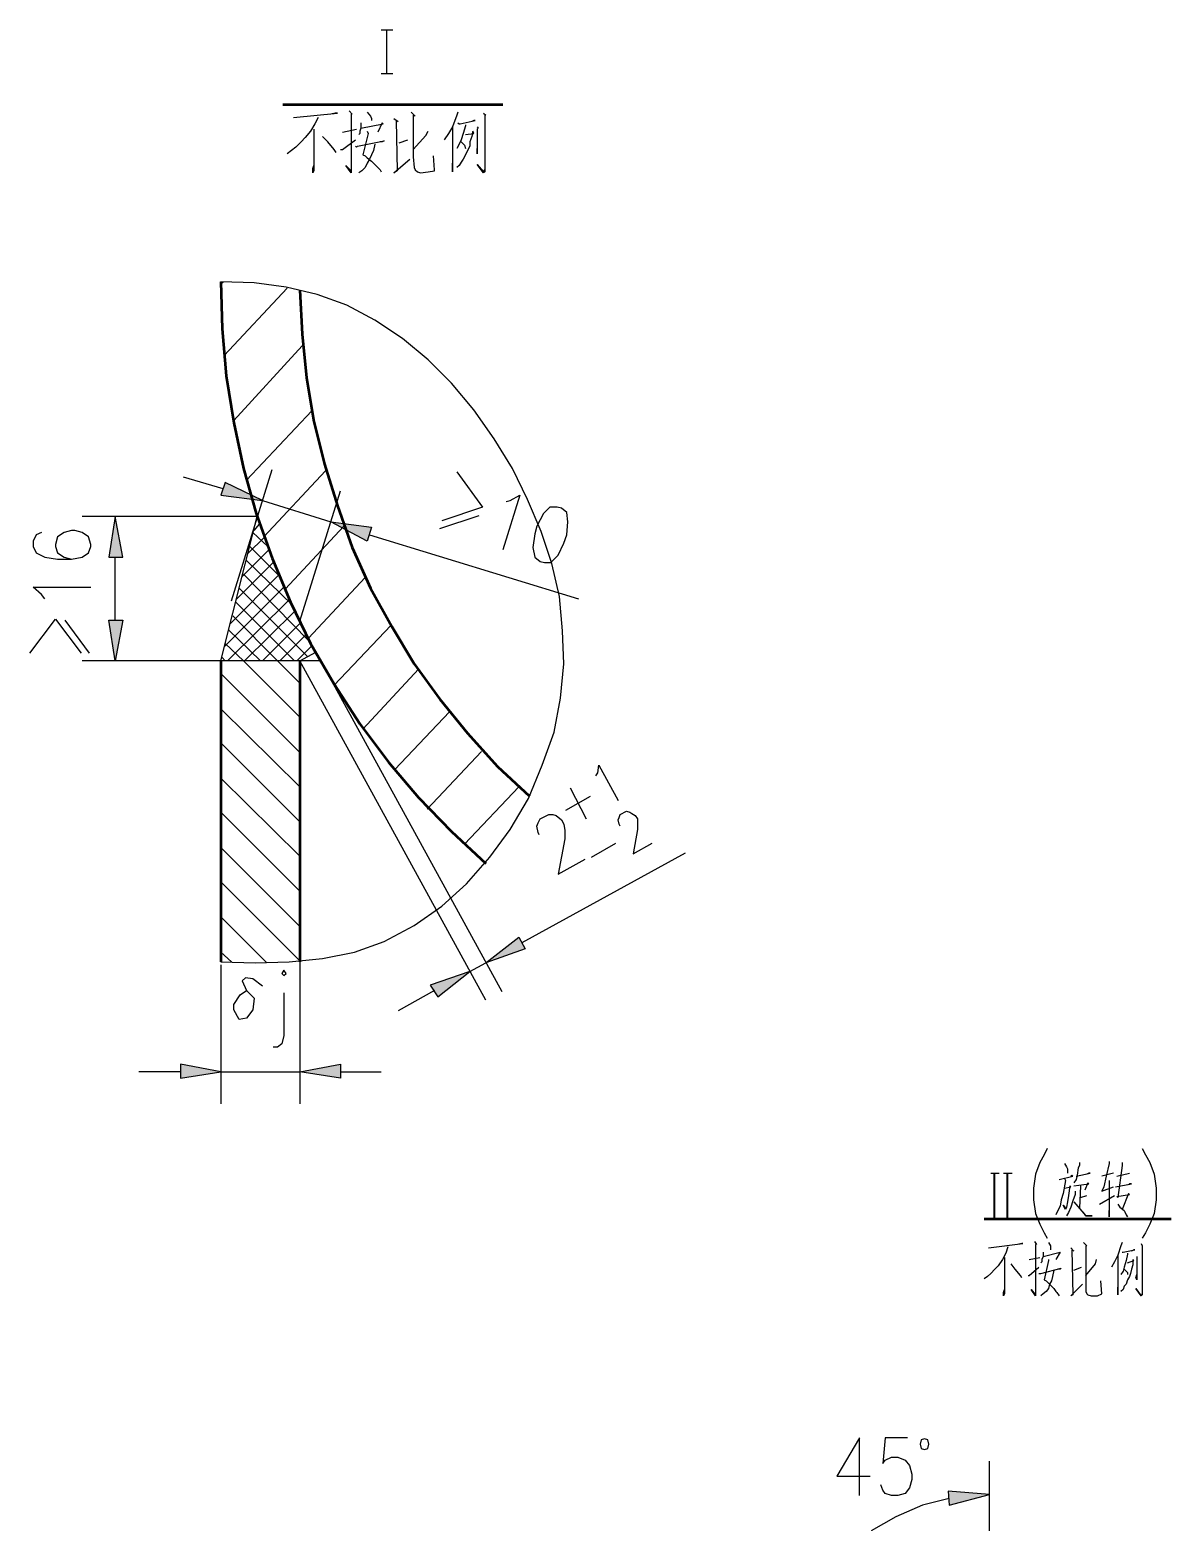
# Model space of a CAD drawing. Header units: millimetres. Extents: x -830 to 4759, y -3917 to 4295.
# Drawn here: x 1970 to 2667, y -495 to 416 of the extents above; entities that cross this region are included whole.
import ezdxf

# ---------------------------------------------------------------- set-up
doc = ezdxf.new("R2010")
doc.units = ezdxf.units.MM
doc.layers.add('1', color=7, linetype='Continuous')

msp = doc.modelspace()

# ---------------------------------------------------------------- hatches: boundary and pattern name
h = msp.add_hatch(color=0)
h.dxf.hatch_style = 2
h.paths.add_polyline_path([(2089.2, 140.12), (2086.59, 132.3), (2112, 129.04)])
h = msp.add_hatch(color=0)
h.dxf.hatch_style = 2
h.paths.add_polyline_path([(2018.17, 94.51), (2026.64, 94.51), (2022.08, 119.27)])
h = msp.add_hatch(color=0)
h.dxf.hatch_style = 2
h.paths.add_polyline_path([(2178.47, 112.75), (2175.86, 104.28), (2153.71, 116.01)])
h = msp.add_hatch(color=0)
h.dxf.hatch_style = 2
h.paths.add_polyline_path([(2018.17, 56.06), (2026.64, 56.06), (2022.08, 31.3)])
h = msp.add_hatch(color=0)
h.dxf.hatch_style = 2
h.paths.add_polyline_path([(2268.39, -137.46), (2272.3, -144.63), (2248.19, -153.1)])
h = msp.add_hatch(color=0)
h.dxf.hatch_style = 2
h.paths.add_polyline_path([(2214.31, -166.78), (2218.87, -173.95), (2238.41, -158.31)])
h = msp.add_hatch(color=0)
h.dxf.hatch_style = 2
h.paths.add_polyline_path([(2061.83, -215), (2061.83, -223.47), (2086.59, -219.56)])
h = msp.add_hatch(color=0)
h.dxf.hatch_style = 2
h.paths.add_polyline_path([(2159.57, -215), (2159.57, -223.47), (2134.81, -219.56)])
h = msp.add_hatch(color=0)
h.dxf.hatch_style = 2
h.paths.add_polyline_path([(2530.33, -475.64), (2530.98, -484.11), (2555.74, -477.6)])

# ---------------------------------------------------------------- linework, layer by layer
at = {"layer": '1', "color": 0, "lineweight": 25}
for points in [[(2184.33, 416.4), (2191.5, 416.4)], [(2187.59, 416.4), (2187.59, 389.68)], [(2184.33, 389.68), (2191.5, 389.68)], [(2130.9, 362.97), (2157.62, 365.57), (2156.31, 365.57), (2153.71, 364.92)], [(2164.78, 366.88), (2166.74, 364.92), (2166.09, 364.92), (2166.09, 331.69), (2166.09, 330.39), (2166.09, 329.08), (2162.83, 333.64), (2166.09, 330.39)], [(2175.86, 366.22), (2177.82, 363.62), (2178.47, 362.31), (2178.47, 361.01)], [(2202.58, 366.22), (2205.18, 363.62), (2203.88, 364.27), (2203.88, 357.75), (2203.88, 351.24), (2203.88, 344.72), (2203.88, 340.16), (2203.88, 338.86), (2204.53, 332.34), (2205.18, 331.04), (2206.49, 329.73), (2208.44, 329.08), (2213, 329.73), (2216.91, 330.39), (2216.91, 331.04), (2216.26, 339.51)], [(2231.25, 366.22), (2230.6, 364.27), (2227.99, 357.1), (2225.38, 353.19), (2222.78, 349.28)], [(2246.89, 365.57), (2248.19, 364.27), (2247.54, 364.27), (2247.54, 332.34), (2247.54, 331.69), (2247.54, 329.73), (2246.89, 329.08), (2242.98, 334.3), (2246.89, 329.73), (2247.54, 331.04)], [(2145.89, 362.97), (2143.93, 359.06), (2141.33, 354.5), (2138.07, 350.59), (2135.46, 347.98), (2132.2, 344.72), (2129.6, 342.77), (2126.99, 340.81)], [(2143.28, 355.8), (2143.28, 353.84), (2143.28, 330.39), (2142.63, 329.08), (2142.63, 331.69), (2143.28, 333.64)], [(2160.87, 353.84), (2169.34, 355.8)], [(2171.95, 359.71), (2171.95, 356.45), (2171.3, 354.5), (2171.3, 353.19), (2170.65, 352.54)], [(2171.95, 356.45), (2185.63, 359.06), (2184.98, 359.71), (2182.38, 353.84)], [(2192.15, 362.31), (2194.76, 360.36), (2193.45, 361.01), (2194.11, 330.39), (2192.15, 329.08), (2201.92, 337.55)], [(2227.99, 357.1), (2227.99, 329.73), (2227.99, 331.69), (2227.99, 332.34), (2227.99, 334.95)], [(2235.81, 358.41), (2235.81, 357.75), (2234.5, 353.19), (2233.2, 349.28), (2231.9, 346.68), (2230.6, 344.07)], [(2231.25, 359.71), (2231.9, 359.06), (2232.55, 359.06), (2241.67, 361.01), (2241.02, 361.01), (2239.72, 360.36)], [(2242.98, 357.1), (2243.63, 356.45), (2242.98, 355.8), (2242.98, 340.81), (2242.98, 342.12), (2242.98, 344.07)], [(2156.96, 341.46), (2155.66, 343.42), (2151.75, 347.98), (2148.49, 351.24)], [(2159.57, 343.42), (2160.87, 343.42), (2168.69, 349.28)], [(2168.69, 345.37), (2169.34, 344.72), (2170, 345.37), (2186.29, 348.63), (2184.98, 347.98), (2183.68, 347.98)], [(2180.42, 346.68), (2179.77, 342.77), (2178.47, 340.16), (2177.16, 337.55), (2175.86, 334.95), (2174.56, 332.34), (2172.6, 330.39), (2170.65, 329.08)], [(2175.86, 354.5), (2176.51, 353.19), (2173.25, 340.16), (2174.56, 339.51), (2175.86, 338.21), (2178.47, 336.25), (2180.42, 334.3), (2182.38, 332.34), (2183.68, 331.04), (2184.33, 329.73)], [(2195.41, 347.33), (2200.62, 349.28)], [(2203.88, 343.42), (2211.7, 351.89), (2213, 354.5)], [(2235.81, 352.54), (2241.02, 353.19), (2240.37, 354.5), (2239.72, 351.24), (2238.41, 347.98), (2238.41, 345.37), (2237.11, 342.77), (2235.81, 340.16), (2234.5, 337.55), (2233.2, 335.6), (2231.9, 333.64), (2230.6, 332.34)], [(2233.2, 347.98), (2235.16, 346.02), (2235.81, 344.07)], [(2086.59, -152.45), (2107.44, -153.1), (2128.29, -152.45), (2148.49, -150.49), (2168.04, -146.58), (2186.29, -140.07), (2204.53, -130.29), (2221.47, -118.57), (2236.46, -104.88), (2250.79, -88.59), (2263.18, -71.65), (2274.25, -52.75), (2282.72, -32.55), (2289.89, -12.36), (2293.8, 8.5), (2295.76, 29.35), (2295.1, 49.55), (2293.15, 70.4), (2288.59, 90.6), (2282.07, 110.15), (2273.6, 129.69), (2264.48, 148.59), (2253.4, 166.83), (2241.02, 184.43), (2227.34, 200.72), (2213, 215.05), (2197.36, 228.09), (2180.42, 239.16), (2163.48, 248.28), (2145.24, 254.8), (2126.34, 259.36), (2106.79, 261.97), (2086.59, 262.62)], [(2086.59, 261.32), (2087.89, 262.62)], [(2088.55, 217.66), (2126.99, 258.71)], [(2094.41, 177.91), (2136.11, 223.52)], [(2102.23, 141.42), (2141.98, 183.78)], [(2093.11, 67.79), (2117.87, 147.94)], [(2112.66, 106.89), (2150.45, 147.29)], [(2230.6, 146.64), (2246.23, 125.13), (2221.47, 116.66)], [(2087.89, 136.21), (2063.79, 143.38)], [(2089.2, 140.12), (2086.59, 132.3), (2112, 129.04), (2089.2, 140.12)], [(2112, 129.04), (2153.71, 116.01)], [(2134.81, 55.41), (2159.57, 134.91)], [(2260.57, 128.39), (2263.18, 129.04), (2269.04, 132.3), (2258.61, 99.07)], [(2108.75, 119.27), (2001.88, 119.27)], [(2018.17, 94.51), (2026.64, 94.51), (2022.08, 119.27), (2018.17, 94.51)], [(2086.59, 31.3), (2108.75, 119.27)], [(2220.17, 112.1), (2244.28, 119.92)], [(2291.85, 125.13), (2287.28, 125.13), (2283.37, 121.22), (2279.47, 113.4), (2278.16, 108.84), (2276.86, 100.37), (2278.16, 94.51), (2281.42, 91.9), (2284.03, 91.25), (2287.94, 91.25), (2292.5, 95.81), (2295.76, 102.98), (2297.71, 108.19), (2298.36, 116.01), (2297.71, 121.87), (2294.45, 124.48), (2291.85, 125.13)], [(1977.12, 109.49), (1973.86, 108.19), (1971.91, 104.28), (1971.91, 101.02), (1973.86, 97.11), (1979.08, 94.51), (1986.9, 93.2), (1995.37, 93.2), (2001.88, 94.51), (2005.79, 97.11), (2007.1, 101.02), (2007.1, 102.33), (2005.79, 106.89), (2001.88, 109.49), (1997.32, 110.8), (1995.37, 110.8), (1990.81, 109.49), (1986.9, 106.89), (1985.59, 102.33), (1985.59, 101.02), (1986.9, 97.11), (1990.81, 94.51), (1995.37, 93.2)], [(2115.26, 101.02), (2106.14, 109.49)], [(2106.79, 110.8), (2110.05, 114.71)], [(2109.4, 117.31), (2108.75, 117.96)], [(2125.69, 74.96), (2161.53, 113.4)], [(2178.47, 112.75), (2175.86, 104.28), (2153.71, 116.01), (2178.47, 112.75)], [(2102.88, 96.46), (2113.31, 106.89)], [(2121.78, 83.43), (2104.18, 101.02)], [(2177.16, 108.19), (2304.88, 69.09)], [(2022.08, 56.06), (2022.08, 94.51)], [(2095.71, 68.44), (2118.52, 91.25)], [(2099.62, 82.78), (2115.91, 99.07)], [(2130.25, 65.19), (2102.23, 92.55)], [(2092.46, 54.11), (2121.78, 83.43)], [(2140.02, 43.68), (2100.28, 84.08)], [(2140.02, 44.99), (2174.56, 82.13)], [(1979.08, 69.09), (1977.12, 71.7), (1971.91, 76.26), (2007.1, 76.26)], [(2088.55, 39.77), (2125.04, 76.26)], [(2139.37, 33.91), (2097.67, 75.61)], [(2090.5, 31.3), (2128.29, 68.44)], [(2131.55, 31.3), (2095.71, 67.14)], [(1969.96, 35.86), (1985.59, 56.71), (2001.23, 35.86)], [(2006.44, 35.86), (1991.46, 56.06)], [(2018.17, 56.06), (2026.64, 56.06), (2022.08, 31.3), (2018.17, 56.06)], [(2121.13, 31.3), (2093.76, 58.67)], [(2100.93, 31.3), (2131.55, 61.28)], [(2110.7, 31.3), (2091.15, 50.2)], [(2112, 31.3), (2134.81, 54.11)], [(2122.43, 31.3), (2138.72, 47.59)], [(2155.66, 16.32), (2190.2, 52.8)], [(2100.28, 31.3), (2089.2, 41.73)], [(2132.86, 31.3), (2141.98, 40.42)], [(2248.19, -175.91), (2134.81, 31.3), (2144.58, 36.51), (2257.96, -170.69)], [(2086.59, 31.3), (2001.88, 31.3)], [(2147.19, 31.3), (2086.59, 31.3)], [(2089.2, 31.3), (2087.24, 33.26)], [(2134.81, -3.23), (2100.28, 31.3)], [(2134.81, 17.62), (2121.13, 31.3)], [(2134.81, -24.74), (2086.59, 23.48)], [(2173.25, -10.4), (2207.14, 26.09)], [(2134.81, -45.59), (2086.59, 1.98)], [(2192.8, -35.16), (2226.03, 0.03)], [(2134.81, -67.09), (2086.59, -18.87)], [(2212.35, -59.27), (2245.58, -24.08)], [(2315.3, -39.07), (2316.61, -37.12), (2317.26, -32.55), (2328.99, -54.06)], [(2134.81, -87.94), (2086.59, -40.37)], [(2235.16, -80.77), (2268.39, -45.59)], [(2297.06, -59.92), (2312.05, -51.45)], [(2299.66, -46.24), (2309.44, -65.13)], [(2134.81, -109.44), (2086.59, -61.23)], [(2280.77, -74.91), (2280.12, -73.61), (2279.47, -69.7), (2280.12, -67.74), (2281.42, -65.13), (2286.63, -62.53), (2289.24, -62.53), (2291.19, -63.18), (2294.45, -65.79), (2295.76, -68.39), (2296.41, -72.3), (2296.41, -77.52), (2292.5, -99.02), (2308.79, -89.9)], [(2330.29, -69.7), (2329.64, -68.39), (2328.99, -65.79), (2329.64, -64.48), (2330.29, -62.53), (2334.2, -60.57), (2336.15, -61.23), (2337.46, -61.88), (2339.41, -63.18), (2340.72, -65.13), (2340.72, -67.74), (2340.72, -71.65), (2338.11, -86.64), (2349.84, -80.12)], [(2312.7, -88.59), (2327.68, -80.12)], [(2134.81, -130.95), (2086.59, -82.73)], [(2270.34, -140.72), (2370.04, -85.99)], [(2134.81, -151.8), (2086.59, -103.58)], [(2114.61, -153.1), (2086.59, -125.08)], [(2268.39, -137.46), (2272.3, -144.63), (2248.19, -153.1), (2268.39, -137.46)], [(2093.11, -152.45), (2086.59, -146.58)], [(2086.59, -154.4), (2086.59, -239.11)], [(2134.81, -148.54), (2134.81, -239.11)], [(2238.41, -158.31), (2248.19, -153.1)], [(2112, -167.44), (2106.14, -162.87), (2101.58, -162.22), (2099.62, -164.18), (2102.23, -170.04), (2106.79, -174.6), (2106.14, -181.77), (2102.23, -186.98), (2097.67, -187.64), (2094.41, -181.77), (2094.41, -178.51), (2098.32, -172.65), (2102.23, -170.04)], [(2123.73, -159.62), (2125.04, -160.92), (2126.34, -159.62), (2125.04, -157.66), (2123.73, -159.62)], [(2214.31, -166.78), (2218.87, -173.95), (2238.41, -158.31), (2214.31, -166.78)], [(2125.04, -171.35), (2125.04, -197.41), (2123.73, -202.62), (2121.13, -204.58), (2118.52, -204.58)], [(2216.91, -170.04), (2194.76, -182.42)], [(2061.83, -215), (2061.83, -223.47), (2086.59, -219.56), (2061.83, -215)], [(2159.57, -215), (2159.57, -223.47), (2134.81, -219.56), (2159.57, -215)], [(2061.83, -219.56), (2036.42, -219.56)], [(2086.59, -219.56), (2134.81, -219.56)], [(2159.57, -219.56), (2184.33, -219.56)], [(2590.93, -266.48), (2588.98, -270.39), (2586.37, -274.95), (2583.76, -282.12), (2582.46, -290.59), (2582.46, -297.76), (2583.76, -306.23), (2586.37, -312.74), (2588.98, -317.96), (2590.93, -321.21)], [(2648.92, -266.48), (2650.88, -270.39), (2653.48, -274.95), (2656.09, -282.12), (2657.39, -290.59), (2657.39, -297.76), (2656.09, -306.23), (2653.48, -312.74), (2650.88, -317.96), (2648.92, -321.21)], [(2556.4, -281.47), (2561.61, -281.47)], [(2558.35, -281.47), (2558.35, -309.48)], [(2559, -309.48), (2559, -281.47)], [(2564.21, -281.47), (2569.43, -281.47)], [(2566.17, -281.47), (2566.17, -309.48)], [(2566.82, -309.48), (2566.82, -281.47)], [(2601.36, -275.6), (2602.66, -277.56), (2603.31, -278.86), (2603.31, -281.47)], [(2610.48, -274.95), (2610.48, -276.9), (2609.83, -278.21), (2609.17, -282.77), (2608.52, -285.38), (2607.22, -287.33)], [(2608.52, -283.42), (2616.99, -281.47), (2616.34, -281.47), (2615.04, -282.12)], [(2628.72, -274.3), (2628.72, -275.6), (2626.77, -283.42), (2625.46, -289.94), (2624.16, -292.54), (2631.33, -289.94)], [(2631.33, -281.47), (2624.16, -283.42)], [(2636.54, -274.95), (2636.54, -276.9), (2633.94, -296.45), (2633.28, -295.8), (2641.1, -294.5), (2640.45, -293.85), (2636.54, -303.62)], [(2633.28, -283.42), (2641.1, -281.47)], [(2601.36, -284.72), (2602.01, -286.03), (2600.7, -293.85), (2599.4, -297.76), (2598.75, -301.67), (2596.79, -305.58), (2596.14, -306.88)], [(2598.1, -285.38), (2606.57, -283.42), (2605.92, -282.77), (2605.27, -283.42)], [(2601.36, -290.59), (2605.27, -289.94), (2604.61, -289.29), (2603.96, -295.15), (2603.31, -299.06), (2602.66, -302.32), (2602.01, -303.62), (2600.7, -301.01), (2602.01, -302.97)], [(2607.22, -289.29), (2616.34, -287.98), (2615.69, -287.33), (2613.74, -291.89)], [(2611.13, -289.29), (2610.48, -302.97)], [(2628.72, -286.03), (2628.72, -287.33), (2628.72, -308.18), (2628.72, -306.23), (2628.72, -304.27)], [(2632.63, -289.94), (2642.41, -287.98), (2641.1, -287.98), (2640.45, -288.63)], [(2607.87, -292.54), (2607.87, -294.5), (2606.57, -298.41), (2605.27, -302.32), (2603.96, -305.58), (2602.66, -307.53)], [(2607.22, -299.06), (2614.39, -307.53), (2618.3, -307.53), (2614.39, -307.53), (2613.08, -305.58)], [(2611.13, -296.45), (2615.04, -295.15)], [(2622.86, -300.36), (2631.98, -295.15)], [(2633.94, -300.36), (2635.24, -302.32), (2637.85, -304.27), (2638.5, -305.58), (2639.15, -306.88), (2639.8, -308.18), (2638.5, -305.58)], [(2556.4, -309.48), (2561.61, -309.48)], [(2564.21, -309.48), (2569.43, -309.48)], [(2566.82, -326.43), (2565.52, -330.34), (2563.56, -334.25), (2560.96, -338.16), (2559, -340.11), (2556.4, -342.72), (2554.44, -344.67), (2552.49, -345.97)], [(2555.09, -327.08), (2575.94, -324.47), (2575.29, -324.47), (2572.69, -325.12)], [(2583.11, -323.17), (2584.41, -325.12), (2583.76, -325.12), (2583.76, -354.45), (2583.76, -355.75), (2583.76, -356.4), (2581.16, -352.49), (2583.76, -355.75)], [(2591.58, -323.82), (2592.88, -325.77), (2592.88, -327.08), (2592.88, -328.38)], [(2605.27, -327.08), (2607.22, -329.03), (2605.92, -328.38), (2606.57, -355.75), (2605.27, -356.4), (2612.43, -349.23)], [(2613.08, -323.82), (2615.04, -325.77), (2614.39, -325.77), (2614.39, -331.64), (2614.39, -337.5), (2614.39, -342.72), (2614.39, -346.63), (2614.39, -347.28), (2614.39, -347.93), (2614.39, -353.79), (2615.04, -355.1), (2615.69, -355.75), (2617.65, -356.4), (2621.56, -356.4), (2624.16, -355.1), (2623.51, -347.28)], [(2636.54, -323.82), (2635.89, -325.77), (2633.94, -331.64), (2631.98, -335.55), (2630.03, -338.81)], [(2648.27, -324.47), (2648.92, -325.77), (2648.92, -353.79), (2648.92, -355.75), (2648.27, -356.4), (2645.01, -351.84), (2648.27, -356.4), (2648.92, -355.1)], [(2564.87, -332.94), (2564.87, -334.9), (2564.87, -355.1), (2564.21, -356.4), (2564.21, -354.45), (2564.87, -352.49)], [(2575.29, -345.32), (2574.64, -344.02), (2571.38, -340.11), (2568.78, -336.85)], [(2579.85, -334.25), (2586.37, -332.94)], [(2588.32, -329.68), (2588.32, -332.29), (2587.67, -334.25), (2587.67, -335.55), (2587.02, -336.2)], [(2588.32, -332.29), (2598.75, -329.68), (2596.14, -334.25)], [(2591.58, -334.25), (2591.58, -334.9), (2588.98, -346.63), (2590.28, -347.28), (2591.58, -348.58), (2592.88, -349.88), (2594.84, -351.84), (2596.14, -353.79), (2596.79, -354.45), (2598.1, -356.4)], [(2614.39, -344.02), (2620.25, -336.85), (2620.9, -334.25)], [(2633.94, -331.64), (2633.94, -355.75), (2633.94, -353.79), (2633.94, -351.19)], [(2639.8, -330.34), (2639.8, -330.99), (2639.15, -334.9), (2637.85, -338.81), (2637.19, -341.41), (2635.89, -343.37)], [(2639.8, -336.2), (2643.71, -334.9), (2643.06, -334.25), (2643.06, -337.5), (2642.41, -340.11), (2641.75, -342.72), (2641.1, -344.67), (2639.8, -346.63), (2639.15, -349.23), (2637.85, -350.54), (2637.19, -352.49), (2635.89, -353.79)], [(2636.54, -329.68), (2637.19, -329.68), (2644.36, -328.38), (2643.71, -328.38), (2642.41, -329.03)], [(2645.66, -332.29), (2645.66, -332.94), (2645.66, -346.63), (2645.01, -345.32), (2645.66, -343.37)], [(2579.2, -344.02), (2579.85, -344.02), (2585.72, -338.81)], [(2585.72, -342.72), (2586.37, -342.72), (2587.02, -342.72), (2599.4, -339.46), (2598.75, -340.11), (2597.45, -340.11)], [(2594.84, -340.76), (2594.19, -344.67), (2593.54, -347.28), (2592.23, -349.23), (2591.58, -351.84), (2590.28, -353.79), (2588.32, -355.1), (2587.02, -356.4)], [(2607.22, -340.76), (2611.78, -338.81)], [(2637.85, -340.11), (2639.8, -342.06), (2639.8, -343.37)], [(2476.25, -478.25), (2476.25, -443.06), (2462.56, -466.52), (2482.76, -466.52)], [(2505.57, -443.06), (2491.89, -443.06), (2490.58, -458.7), (2491.89, -456.75), (2495.8, -454.79), (2499.71, -454.79), (2504.27, -456.75), (2506.87, -460), (2508.18, -465.22), (2508.18, -468.48), (2506.87, -473.69), (2504.27, -476.95), (2499.71, -478.25), (2495.8, -478.25), (2491.89, -476.95), (2490.58, -474.99), (2489.28, -471.73)], [(2516, -443.71), (2514.04, -444.37), (2513.39, -446.97), (2514.04, -449.58), (2516, -450.23), (2517.95, -449.58), (2518.6, -446.97), (2517.95, -444.37), (2516, -443.71)], [(2555.74, -589.02), (2555.74, -457.4)], [(2530.98, -480.2), (2514.69, -484.11), (2498.4, -491.28), (2483.42, -499.75)], [(2530.33, -475.64), (2530.98, -484.11), (2555.74, -477.6), (2530.33, -475.64)]]:
    msp.add_lwpolyline(points, dxfattribs=at)
at = {"layer": '1', "color": 0, "lineweight": 50}
for points in [[(2124.38, 370.79), (2258.61, 370.79)], [(2086.59, 262.62), (2087.24, 233.95), (2089.85, 205.28), (2094.41, 176.61), (2100.28, 148.59), (2108.09, 121.22), (2117.87, 93.86), (2128.95, 67.14), (2141.33, 41.73), (2155.66, 16.97), (2171.3, -7.14), (2188.89, -30.6), (2207.14, -52.1), (2227.34, -72.95), (2248.19, -92.5)], [(2134.81, 257.41), (2136.11, 230.69), (2138.72, 203.98), (2143.28, 177.26), (2149.8, 151.2), (2157.62, 125.78), (2166.74, 100.37), (2177.82, 75.61), (2190.85, 52.15), (2204.53, 29.35), (2220.17, 7.84), (2237.11, -13.01), (2255.36, -33.21), (2274.9, -51.45)], [(2086.59, 31.3), (2086.59, -152.45)], [(2134.81, 31.3), (2134.81, -152.45)], [(2552.49, -309.48), (2666.52, -309.48)]]:
    msp.add_lwpolyline(points, dxfattribs=at)

doc.saveas('drawing.dxf')
